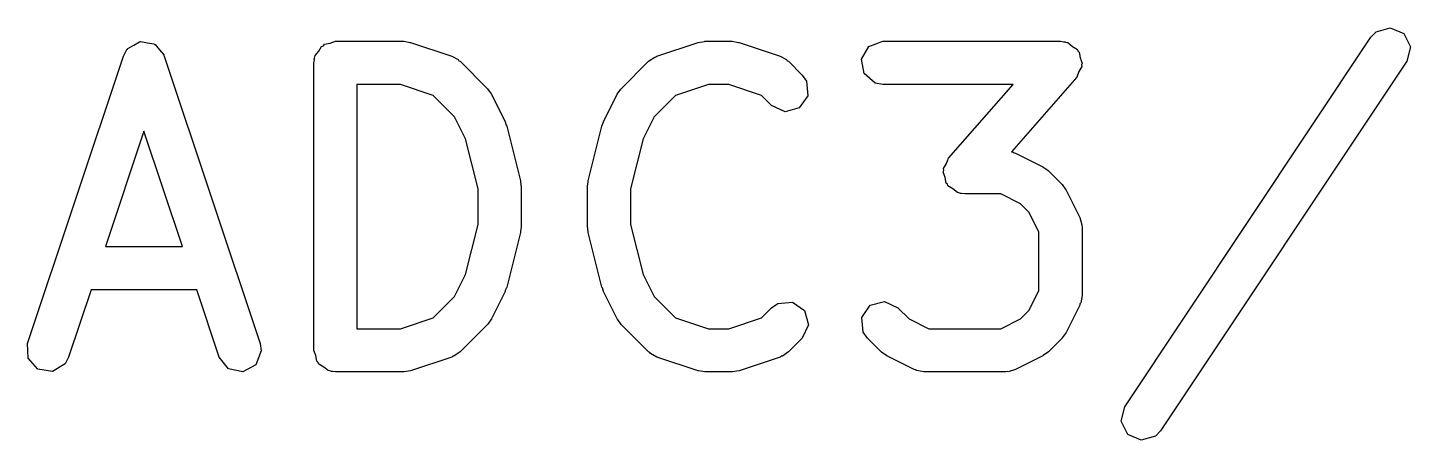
# Model space of a CAD drawing. Extents: x 50 to 157, y -175 to -22.
# Drawn here: x 93.391 to 98.203, y -90.3 to -88.865 of the extents above; entities that cross this region are included whole.
import ezdxf

# ---------------------------------------------------------------- set-up
doc = ezdxf.new("R2010")
doc.units = 0
doc.layers.add('BLACK', color=7, linetype='CONTINUOUS')

msp = doc.modelspace()

# ---------------------------------------------------------------- linework, layer by layer
at = {"layer": 'BLACK', "linetype": 'CONTINUOUS'}
for p, q in [((98.0659, -88.8981), (98.0839, -88.8793)), ((98.0839, -88.8793), (98.1332, -88.8649)), ((98.1332, -88.8649), (98.1802, -88.8855)), ((93.7389, -88.9376), (93.7597, -88.9263)), ((93.7597, -88.9263), (93.78, -88.9139)), ((93.78, -88.9139), (93.7821, -88.9142)), ((93.7821, -88.9142), (93.784, -88.9132)), ((93.784, -88.9132), (93.8073, -88.9179)), ((93.8073, -88.9179), (93.8307, -88.9214)), ((93.8307, -88.9214), (93.8322, -88.923)), ((93.8322, -88.923), (93.8343, -88.9234)), ((93.8343, -88.9234), (93.849, -88.942)), ((94.4037, -88.9468), (94.4134, -88.9299)), ((94.4134, -88.9299), (94.4198, -88.9276)), ((94.4198, -88.9276), (94.4242, -88.9224)), ((94.4242, -88.9224), (94.4433, -88.919)), ((94.4433, -88.919), (94.4617, -88.9123)), ((94.4617, -88.9123), (94.6998, -88.9123)), ((94.6998, -88.9123), (94.7219, -88.9162)), ((94.7219, -88.9162), (94.7235, -88.9162)), ((94.7235, -88.9162), (94.8664, -88.9638)), ((95.5808, -88.9638), (95.7237, -88.9162)), ((95.7237, -88.9162), (95.7458, -88.9129)), ((95.7458, -88.9129), (95.7474, -88.9123)), ((95.7474, -88.9123), (95.8426, -88.9123)), ((95.8426, -88.9123), (95.8647, -88.9162)), ((95.8647, -88.9162), (95.8664, -88.9162)), ((95.8664, -88.9162), (96.0092, -88.9638)), ((96.2925, -88.9743), (96.3182, -88.9299)), ((96.3182, -88.9299), (96.3664, -88.9123)), ((96.3664, -88.9123), (96.9855, -88.9123)), ((96.9855, -88.9123), (96.9966, -88.9143)), ((96.9966, -88.9143), (97, -88.9138)), ((97, -88.9138), (97.0027, -88.9154)), ((97.0027, -88.9154), (97.0111, -88.9169)), ((97.0111, -88.9169), (97.0266, -88.9299)), ((97.0266, -88.9299), (97.044, -88.9403)), ((97.2088, -90.1838), (98.0659, -88.8981)), ((98.1802, -88.8855), (98.2029, -88.9315)), ((98.2029, -88.9315), (98.1908, -88.9814)), ((93.3905, -89.9637), (93.7238, -88.9637)), ((93.7238, -88.9637), (93.7362, -88.9407)), ((93.7362, -88.9407), (93.7381, -88.9396)), ((93.7381, -88.9396), (93.7389, -88.9376)), ((93.849, -88.942), (93.8648, -88.9598)), ((93.8648, -88.9598), (93.8649, -88.962)), ((93.8649, -88.962), (93.8662, -88.9637)), ((93.8662, -88.9637), (94.1995, -89.9636)), ((94.3866, -88.9874), (94.3883, -88.9776)), ((94.3878, -88.9743), (94.3894, -88.9715)), ((94.3883, -88.9776), (94.3878, -88.9743)), ((94.3894, -88.9715), (94.3912, -88.9617)), ((94.3912, -88.9617), (94.4037, -88.9468)), ((94.8664, -88.9638), (94.8893, -88.9762)), ((94.8893, -88.9762), (94.8916, -88.98)), ((94.8916, -88.98), (94.8957, -88.9819)), ((95.5515, -88.9819), (95.5728, -88.967)), ((95.5728, -88.967), (95.5773, -88.9666)), ((95.5773, -88.9666), (95.5808, -88.9638)), ((96.0092, -88.9638), (96.0321, -88.9762)), ((96.0321, -88.9762), (96.0345, -88.98)), ((96.0345, -88.98), (96.0385, -88.9819)), ((96.3014, -89.0249), (96.2925, -88.9743)), ((97.044, -88.9403), (97.0459, -88.946)), ((97.0459, -88.946), (97.0505, -88.9499)), ((97.0505, -88.9499), (97.054, -88.9698)), ((97.054, -88.9698), (97.0605, -88.9889)), ((94.3866, -89.9874), (94.3866, -88.9874)), ((94.8957, -88.9819), (94.9909, -89.0772)), ((95.4562, -89.0772), (95.5515, -88.9819)), ((96.0385, -88.9819), (96.0862, -89.0296)), ((96.3408, -89.0579), (96.3014, -89.0249)), ((97.0493, -89.0179), (97.042, -89.0368)), ((97.0594, -89.0004), (97.0493, -89.0179)), ((97.0605, -88.9889), (97.0583, -88.9945)), ((97.0583, -88.9945), (97.0594, -89.0004)), ((98.1908, -88.9814), (97.3336, -90.2671)), ((94.5367, -89.0624), (94.5367, -89.9123)), ((94.6876, -89.0624), (94.5367, -89.0624)), ((94.8021, -89.1006), (94.6876, -89.0624)), ((94.9909, -89.0772), (95.0038, -89.0956)), ((95.4555, -89.0787), (95.4562, -89.0772)), ((95.7596, -89.0624), (95.6451, -89.1006)), ((95.8304, -89.0624), (95.7596, -89.0624)), ((95.9449, -89.1006), (95.8304, -89.0624)), ((96.0862, -89.0296), (96.1011, -89.0509)), ((96.1011, -89.0509), (96.1056, -89.102)), ((96.3664, -89.0624), (96.3408, -89.0579)), ((96.8201, -89.0624), (96.3664, -89.0624)), ((96.5957, -89.3189), (96.8201, -89.0624)), ((97.042, -89.0368), (96.8145, -89.2967)), ((94.8762, -89.1747), (94.8021, -89.1006)), ((95.0038, -89.0956), (95.005, -89.0967)), ((95.005, -89.0967), (95.0526, -89.1919)), ((95.3946, -89.1919), (95.4422, -89.0967)), ((95.4422, -89.0967), (95.4555, -89.0787)), ((95.6451, -89.1006), (95.571, -89.1747)), ((95.98, -89.1357), (95.9449, -89.1006)), ((96.1056, -89.102), (96.0761, -89.1441)), ((96.0266, -89.1574), (95.98, -89.1357)), ((96.0761, -89.1441), (96.0266, -89.1574)), ((94.9147, -89.2517), (94.8762, -89.1747)), ((95.0526, -89.1919), (95.0563, -89.2043)), ((95.0563, -89.2043), (95.0583, -89.2073)), ((95.0583, -89.2073), (95.1059, -89.3978)), ((95.3413, -89.3978), (95.3889, -89.2073)), ((95.3889, -89.2073), (95.3941, -89.1954)), ((95.3941, -89.1954), (95.3946, -89.1919)), ((95.571, -89.1747), (95.5325, -89.2517)), ((93.795, -89.2247), (93.661, -89.6266)), ((93.929, -89.6266), (93.795, -89.2247)), ((94.9581, -89.4252), (94.9147, -89.2517)), ((95.5325, -89.2517), (95.4891, -89.4252)), ((96.8145, -89.2967), (96.8207, -89.2978)), ((96.8207, -89.2978), (96.8241, -89.3007)), ((96.8241, -89.3007), (96.8286, -89.3012)), ((96.8286, -89.3012), (96.9238, -89.3488)), ((96.5771, -89.3668), (96.5793, -89.3612)), ((96.5782, -89.3553), (96.5884, -89.3378)), ((96.5793, -89.3612), (96.5782, -89.3553)), ((96.5884, -89.3378), (96.5957, -89.3189)), ((96.9238, -89.3488), (96.9418, -89.3622)), ((96.9418, -89.3622), (96.9433, -89.3629)), ((96.9433, -89.3629), (96.9909, -89.4105)), ((95.1059, -89.3978), (95.107, -89.4127)), ((95.107, -89.4127), (95.1081, -89.416)), ((95.339, -89.416), (95.3416, -89.4012)), ((95.3416, -89.4012), (95.3413, -89.3978)), ((96.5836, -89.3859), (96.5771, -89.3668)), ((96.5872, -89.4059), (96.5836, -89.3859)), ((96.5917, -89.4097), (96.5872, -89.4059)), ((96.5937, -89.4154), (96.5917, -89.4097)), ((96.9909, -89.4105), (97.0038, -89.4289)), ((94.9581, -89.5496), (94.9581, -89.4252)), ((95.1081, -89.416), (95.1081, -89.5588)), ((95.339, -89.5588), (95.339, -89.416)), ((95.4891, -89.4252), (95.4891, -89.5496)), ((96.611, -89.4258), (96.5937, -89.4154)), ((96.6265, -89.4388), (96.611, -89.4258)), ((96.6349, -89.4403), (96.6265, -89.4388)), ((96.6376, -89.4419), (96.6349, -89.4403)), ((96.641, -89.4414), (96.6376, -89.4419)), ((96.6521, -89.4434), (96.641, -89.4414)), ((96.7773, -89.4434), (96.6521, -89.4434)), ((96.8458, -89.4776), (96.7773, -89.4434)), ((97.0038, -89.4289), (97.005, -89.43)), ((97.005, -89.43), (97.0526, -89.5252)), ((96.8762, -89.508), (96.8458, -89.4776)), ((96.9104, -89.5765), (96.8762, -89.508)), ((94.9147, -89.7231), (94.9581, -89.5496)), ((95.4891, -89.5496), (95.5325, -89.7231)), ((97.0526, -89.5252), (97.06, -89.5502)), ((97.06, -89.5502), (97.059, -89.5546)), ((97.059, -89.5546), (97.0605, -89.5588)), ((95.1059, -89.577), (95.0583, -89.7675)), ((95.1081, -89.5588), (95.1055, -89.5736)), ((95.1055, -89.5736), (95.1059, -89.577)), ((95.3402, -89.5621), (95.339, -89.5588)), ((95.3413, -89.577), (95.3402, -89.5621)), ((95.3889, -89.7675), (95.3413, -89.577)), ((96.9104, -89.7792), (96.9104, -89.5765)), ((97.0605, -89.5588), (97.0605, -89.7969)), ((93.661, -89.6266), (93.929, -89.6266)), ((94.8762, -89.8001), (94.9147, -89.7231)), ((95.5325, -89.7231), (95.571, -89.8001)), ((93.611, -89.7767), (93.5329, -90.0111)), ((93.979, -89.7767), (93.611, -89.7767)), ((94.0571, -90.0111), (93.979, -89.7767)), ((95.0526, -89.7828), (95.005, -89.8781)), ((95.053, -89.7793), (95.0526, -89.7828)), ((95.0583, -89.7675), (95.053, -89.7793)), ((95.3909, -89.7704), (95.3889, -89.7675)), ((95.3946, -89.7828), (95.3909, -89.7704)), ((95.4422, -89.8781), (95.3946, -89.7828)), ((96.8762, -89.8477), (96.9104, -89.7792)), ((97.0605, -89.7969), (97.056, -89.8226)), ((94.8021, -89.8742), (94.8762, -89.8001)), ((95.571, -89.8001), (95.6451, -89.8742)), ((95.9449, -89.8742), (95.98, -89.8391)), ((95.98, -89.8391), (96.0014, -89.8241)), ((96.0014, -89.8241), (96.0525, -89.8197)), ((96.0525, -89.8197), (96.0946, -89.8491)), ((96.2939, -89.8727), (96.3234, -89.8307)), ((96.3234, -89.8307), (96.373, -89.8174)), ((96.373, -89.8174), (96.4195, -89.8391)), ((96.4195, -89.8391), (96.4585, -89.8781)), ((97.0526, -89.8305), (97.005, -89.9257)), ((97.0531, -89.826), (97.0526, -89.8305)), ((97.056, -89.8226), (97.0531, -89.826)), ((94.6876, -89.9123), (94.8021, -89.8742)), ((95.005, -89.8781), (94.9916, -89.8961)), ((95.4434, -89.8792), (95.4422, -89.8781)), ((95.4562, -89.8976), (95.4434, -89.8792)), ((95.6451, -89.8742), (95.7596, -89.9123)), ((95.8304, -89.9123), (95.9449, -89.8742)), ((96.0946, -89.8491), (96.1079, -89.8987)), ((96.2984, -89.9239), (96.2939, -89.8727)), ((96.4585, -89.8781), (96.527, -89.9123)), ((96.7773, -89.9123), (96.8458, -89.8781)), ((96.8458, -89.8781), (96.8762, -89.8477)), ((94.5367, -89.9123), (94.6876, -89.9123)), ((94.9909, -89.8976), (94.8957, -89.9928)), ((94.9916, -89.8961), (94.9909, -89.8976)), ((95.5515, -89.9928), (95.4562, -89.8976)), ((95.7596, -89.9123), (95.8304, -89.9123)), ((96.1079, -89.8987), (96.0862, -89.9452)), ((96.3134, -89.9452), (96.2984, -89.9239)), ((96.527, -89.9123), (96.7773, -89.9123)), ((96.9916, -89.9437), (96.9909, -89.9452)), ((97.005, -89.9257), (96.9916, -89.9437)), ((93.3919, -90.015), (93.3905, -89.9637)), ((94.2034, -89.9894), (94.1845, -90.0372)), ((94.1995, -89.9636), (94.2034, -89.9894)), ((94.3933, -90.0057), (94.3866, -89.9874)), ((96.0862, -89.9452), (96.0385, -89.9928)), ((96.361, -89.9928), (96.3134, -89.9452)), ((96.9909, -89.9452), (96.9433, -89.9928)), ((93.4259, -90.0534), (93.3919, -90.015)), ((93.5205, -90.034), (93.4767, -90.0609)), ((93.5329, -90.0111), (93.5205, -90.034)), ((94.0891, -90.0513), (94.0571, -90.0111)), ((94.1845, -90.0372), (94.1393, -90.0616)), ((94.3967, -90.0249), (94.3933, -90.0057)), ((94.4019, -90.0293), (94.3967, -90.0249)), ((94.4042, -90.0356), (94.4019, -90.0293)), ((94.4211, -90.0454), (94.4042, -90.0356)), ((94.8664, -90.011), (94.7235, -90.0586)), ((94.8699, -90.0082), (94.8664, -90.011)), ((94.8743, -90.0078), (94.8699, -90.0082)), ((94.8957, -89.9928), (94.8743, -90.0078)), ((95.5555, -89.9947), (95.5515, -89.9928)), ((95.5579, -89.9985), (95.5555, -89.9947)), ((95.5808, -90.011), (95.5579, -89.9985)), ((95.7237, -90.0586), (95.5808, -90.011)), ((96.0092, -90.011), (95.8664, -90.0586)), ((96.0127, -90.0082), (96.0092, -90.011)), ((96.0172, -90.0078), (96.0127, -90.0082)), ((96.0385, -89.9928), (96.0172, -90.0078)), ((96.3625, -89.9935), (96.361, -89.9928)), ((96.3805, -90.0069), (96.3625, -89.9935)), ((96.4757, -90.0545), (96.3805, -90.0069)), ((96.9238, -90.0069), (96.8286, -90.0545)), ((96.9249, -90.0057), (96.9238, -90.0069)), ((96.9433, -89.9928), (96.9249, -90.0057)), ((93.4767, -90.0609), (93.4259, -90.0534)), ((94.1393, -90.0616), (94.0891, -90.0513)), ((94.436, -90.0579), (94.4211, -90.0454)), ((94.4458, -90.0596), (94.436, -90.0579)), ((94.4486, -90.0613), (94.4458, -90.0596)), ((94.4519, -90.0607), (94.4486, -90.0613)), ((94.4617, -90.0624), (94.4519, -90.0607)), ((94.6998, -90.0624), (94.4617, -90.0624)), ((94.7013, -90.0619), (94.6998, -90.0624)), ((94.7235, -90.0586), (94.7013, -90.0619)), ((95.7253, -90.0585), (95.7237, -90.0586)), ((95.7474, -90.0624), (95.7253, -90.0585)), ((95.8426, -90.0624), (95.7474, -90.0624)), ((95.8442, -90.0619), (95.8426, -90.0624)), ((95.8664, -90.0586), (95.8442, -90.0619)), ((96.4802, -90.055), (96.4757, -90.0545)), ((96.4836, -90.0579), (96.4802, -90.055)), ((96.5093, -90.0624), (96.4836, -90.0579)), ((96.795, -90.0624), (96.5093, -90.0624)), ((96.7992, -90.0609), (96.795, -90.0624)), ((96.8036, -90.0619), (96.7992, -90.0609)), ((96.8286, -90.0545), (96.8036, -90.0619)), ((97.1966, -90.2337), (97.2088, -90.1838)), ((97.2194, -90.2797), (97.1966, -90.2337)), ((97.2664, -90.3004), (97.2194, -90.2797)), ((97.3336, -90.2671), (97.3156, -90.2859)), ((97.3156, -90.2859), (97.2664, -90.3004))]:
    msp.add_line(p, q, dxfattribs=at)

doc.saveas('drawing.dxf')
